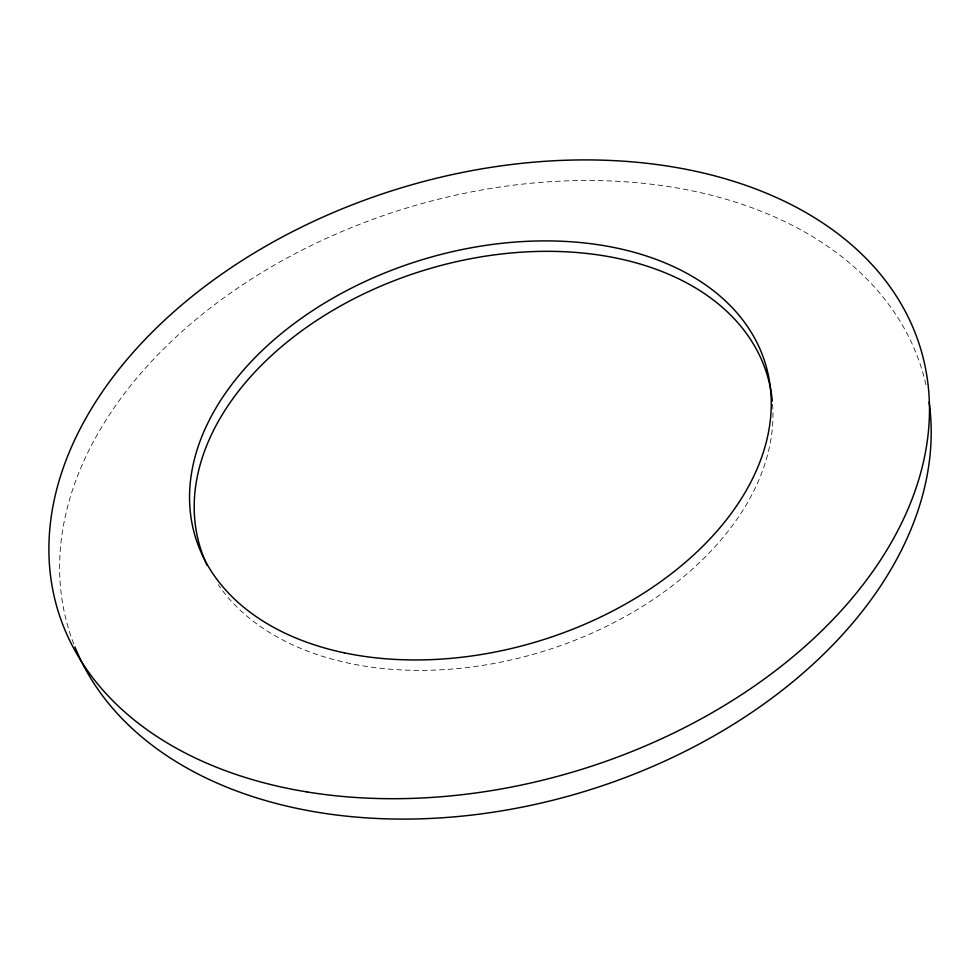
<?xml version="1.0" encoding="UTF-8"?>
<svg xmlns="http://www.w3.org/2000/svg" width="978" height="978" viewBox="0 0 978 978"><rect width="100%" height="100%" fill="white"/><g stroke="black" fill="none" stroke-linecap="round" stroke-linejoin="round"><path stroke-width="0.73" stroke-dasharray="4.89 3.67" d="M73.778 644.037A445.931 304.965 -16.9 0 1 409.012 207.312A445.931 304.965 -16.9 0 1 926.704 388.266M772.571 404.171A296.31 199.634 -16.9 0 1 549.966 649.233A296.31 199.634 -16.9 0 1 218.265 584.71"/><path stroke-width="1.47" d="M929.1 401.995A445.931 304.965 -16.9 0 1 574.22 794.503A445.931 304.965 -16.9 0 1 74.915 646.886M207.189 565.431A296.31 199.634 -16.9 0 1 430.613 268.339A296.31 199.634 -16.9 0 1 772.314 401.114M307.202 791.972A450.785 304.427 -16.9 0 0 927.401 379.476A450.785 304.427 -16.9 0 0 232.96 266.481A450.785 304.427 -16.9 0 0 307.202 791.972M344.232 652.815A297.887 199.402 -16.9 0 0 771.08 396.2A297.887 199.402 -16.9 0 0 325.931 302.263A297.887 199.402 -16.9 0 0 344.232 652.815"/></g></svg>
